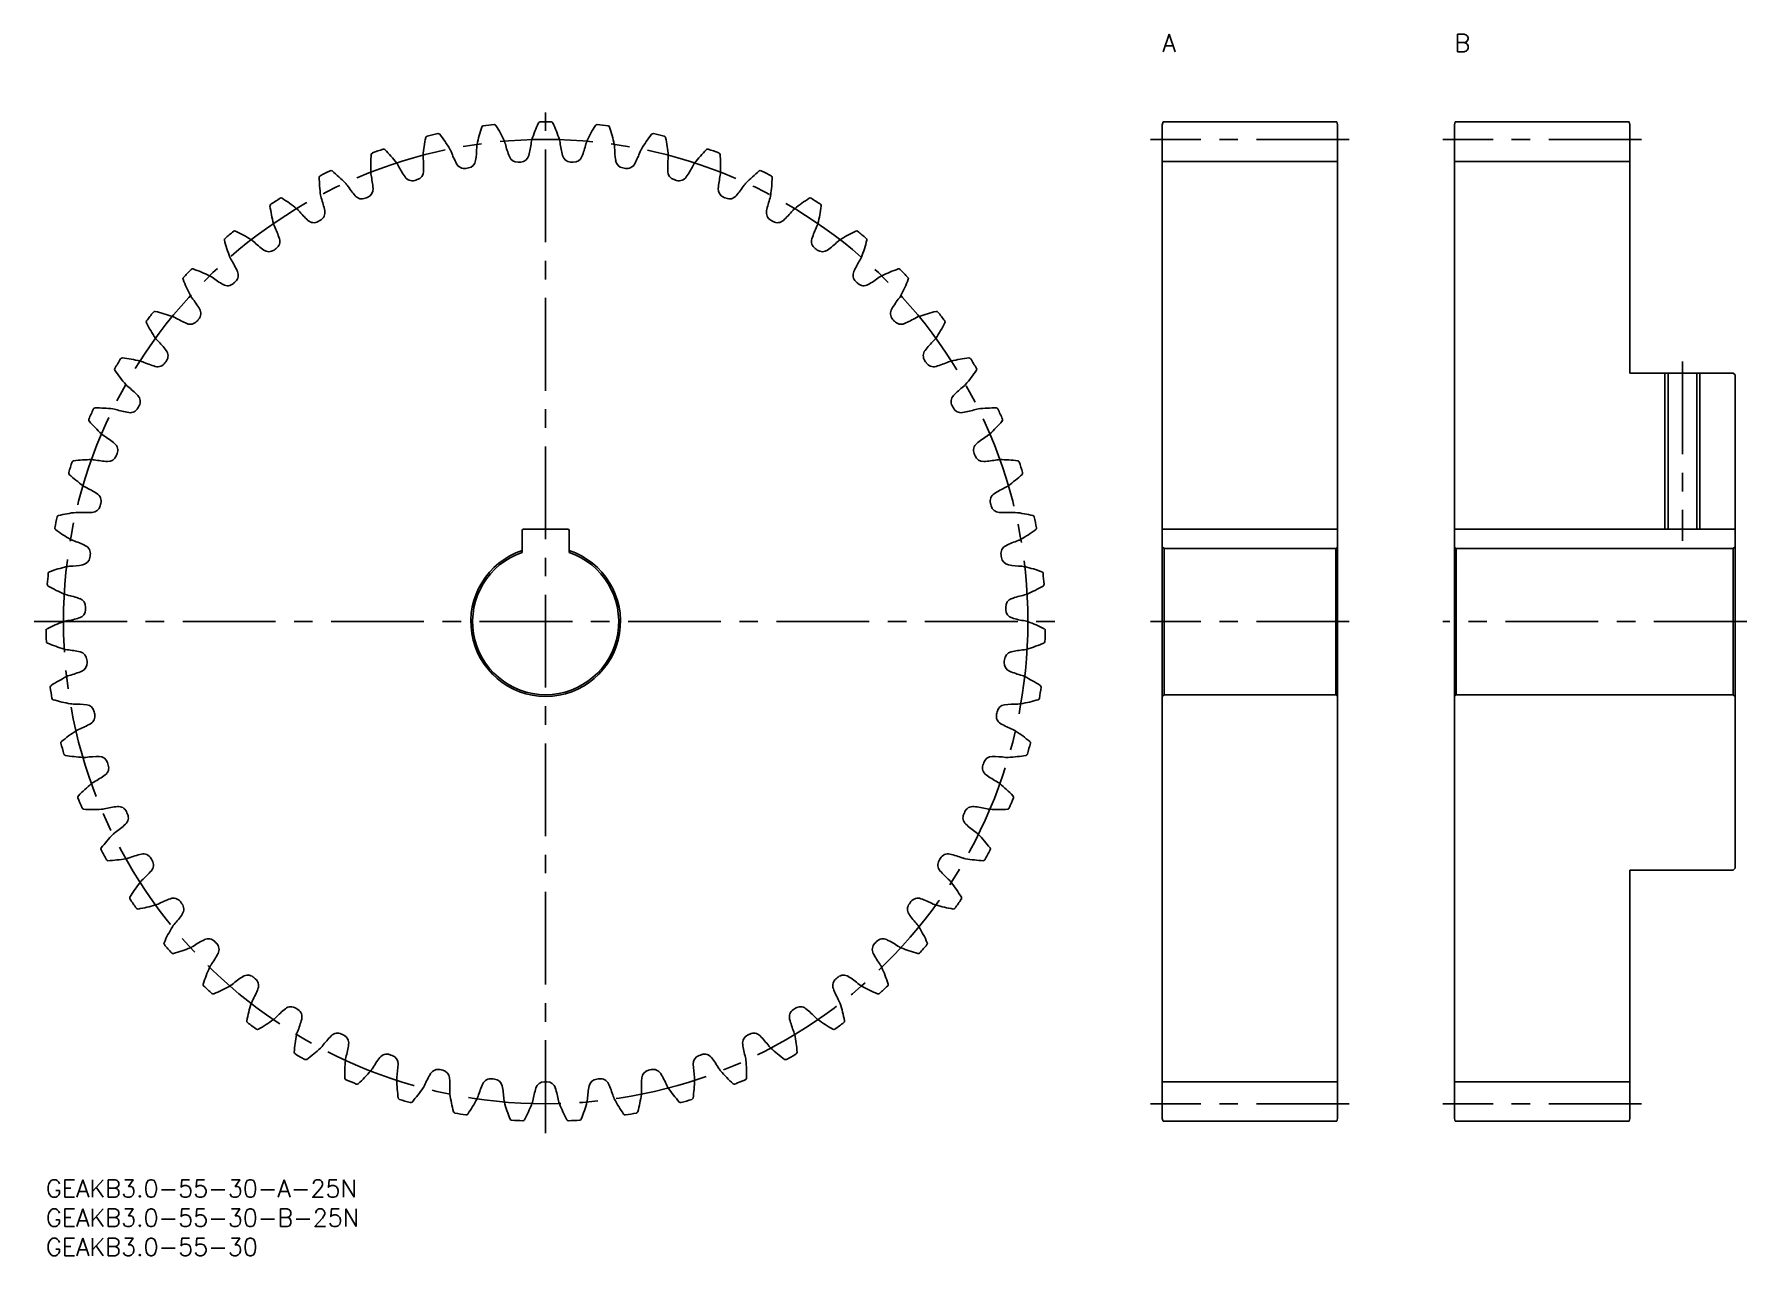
# Model space of a CAD drawing. Extents: x -2 to 291, y -13 to 196.
import ezdxf

# ---------------------------------------------------------------- set-up
doc = ezdxf.new("R2010")
doc.units = 0
doc.header["$LTSCALE"] = 0.5
doc.linetypes.add('CENTER', pattern=[50.8, 31.75, -6.35, 6.35, -6.35])
for name, color, linetype in [('MSM_CENTER', 1, 'CENTER'), ('MSM_CONTINUOUS', 7, 'CONTINUOUS'), ('MSM_NARROW', 5, 'CONTINUOUS'), ('MSM_PART_NUMBER', 7, 'CONTINUOUS')]:
    doc.layers.add(name, color=color, linetype=linetype)
doc.styles.get("Standard").update_dxf_attribs({"font": 'txt.shx', "height": 3, "bigfont": 'bigfont.shx'})

# ---------------------------------------------------------------- blocks, each defined once
blk = doc.blocks.new('*U3')
at = {"layer": 'MSM_PART_NUMBER'}
blk.add_text('GEAKB3.0-55-30-A-25N', height=3, dxfattribs=at).set_placement((0, -3))
blk = doc.blocks.new('*U4')
at = {"layer": 'MSM_PART_NUMBER'}
blk.add_text('GEAKB3.0-55-30-B-25N', height=3, dxfattribs=at).set_placement((0, -8))
blk = doc.blocks.new('*U5')
at = {"layer": 'MSM_PART_NUMBER'}
blk.add_text('GEAKB3.0-55-30', height=3, dxfattribs=at).set_placement((0, -13))
blk = doc.blocks.new('*U6')
at = {"layer": 'MSM_PART_NUMBER'}
blk.add_text('A', height=3, dxfattribs=at).set_placement((191, 193))
blk = doc.blocks.new('*U7')
at = {"layer": 'MSM_PART_NUMBER'}
blk.add_text('B', height=3, dxfattribs=at).set_placement((241, 193))

msp = doc.modelspace()

# ---------------------------------------------------------------- linework, layer by layer
at = {"layer": 'MSM_CENTER'}
for p, q in [((85.5, 8), (85.5, 183)), ((223, 178), (189, 178)), ((273, 178), (239, 178)), ((280, 140), (280, 109.3)), ((-2, 95.5), (173, 95.5)), ((223, 95.5), (189, 95.5)), ((291, 95.5), (239, 95.5)), ((223, 13), (189, 13)), ((273, 13), (239, 13))]:
    msp.add_line(p, q, dxfattribs=at)
msp.add_circle((85.5, 95.5), 82.5, dxfattribs=at)
at = {"layer": 'MSM_CONTINUOUS'}
for p, q in [((191.13, 181), (191, 180.5)), ((191, 180.5), (191, 10.5)), ((220.87, 181), (191.13, 181)), ((221, 180.5), (220.87, 181)), ((221, 10.5), (221, 180.5)), ((241.13, 181), (241, 180.5)), ((241, 180.5), (241, 10.5)), ((270.87, 181), (241.13, 181)), ((271, 180.5), (270.87, 181)), ((271, 138), (271, 180.5)), ((221, 174.25), (191, 174.25)), ((271, 174.25), (241, 174.25)), ((288.7, 138), (271, 138)), ((277.54, 138), (277.54, 111.3)), ((282.46, 138), (282.46, 111.3)), ((289, 137.7), (288.7, 138)), ((289, 53.3), (289, 137.7)), ((81.5, 107.34), (81.5, 111.1)), ((81.7, 111.3), (89.3, 111.3)), ((89.5, 111.1), (89.5, 107.34)), ((221, 111.3), (191, 111.3)), ((289, 111.3), (241, 111.3)), ((191, 108.3), (191.3, 108)), ((191.3, 108), (191.3, 83)), ((220.7, 108), (191.3, 108)), ((220.7, 108), (221, 108.3)), ((220.7, 108), (220.7, 83)), ((241, 108.3), (241.3, 108)), ((241.3, 108), (241.3, 83)), ((288.7, 108), (241.3, 108)), ((288.7, 108), (289, 108.3)), ((288.7, 108), (288.7, 83)), ((191.3, 83), (191, 82.7)), ((191.3, 83), (220.7, 83)), ((221, 82.7), (220.7, 83)), ((241.3, 83), (241, 82.7)), ((241.3, 83), (288.7, 83)), ((289, 82.7), (288.7, 83)), ((288.7, 53), (271, 53)), ((271, 53), (271, 10.5)), ((289, 53.3), (288.7, 53)), ((221, 16.75), (191, 16.75)), ((271, 16.75), (241, 16.75)), ((191.13, 10), (191, 10.5)), ((220.87, 10), (191.13, 10)), ((221, 10.5), (220.87, 10)), ((241.13, 10), (241, 10.5)), ((270.87, 10), (241.13, 10)), ((271, 10.5), (270.87, 10))]:
    msp.add_line(p, q, dxfattribs=at)
for centre, radius, start, end in [((85.5, 95.5), 85.5, 102.4482, 103.7336), ((67.13, 178.7), 0.3, 37.8514, 102.4482), ((45.66, 162.01), 27.5, 31.4545, 37.8514), ((100.68, 171.53), 27.5, 161.785, 168.1818), ((74.84, 180.03), 0.3, 97.1882, 161.785), ((85.5, 95.5), 85.5, 95.9028, 97.1882), ((76.74, 180.25), 0.3, 31.306, 95.9027), ((53.5, 166.11), 27.5, 24.9091, 31.306), ((109.24, 169.3), 27.5, 155.2395, 161.6364), ((84.54, 180.69), 0.3, 90.6427, 155.2395), ((85.5, 95.5), 85.5, 89.3573, 90.6427), ((86.46, 180.69), 0.3, 24.7605, 89.3573), ((61.76, 169.3), 27.5, 18.3636, 24.7605), ((117.5, 166.11), 27.5, 148.694, 155.0909), ((94.26, 180.25), 0.3, 84.0972, 148.694), ((85.5, 95.5), 85.5, 82.8118, 84.0972), ((96.16, 180.03), 0.3, 18.215, 82.8119), ((70.32, 171.53), 27.5, 11.8182, 18.215), ((125.34, 162.01), 27.5, 142.1486, 148.5455), ((103.87, 178.7), 0.3, 77.5518, 142.1486), ((85.5, 95.5), 85.5, 76.2664, 77.5518), ((85.5, 95.5), 85.5, 108.9937, 110.2791), ((57.77, 176.06), 0.3, 44.3969, 108.9937), ((38.34, 157.03), 27.5, 38, 44.3969), ((91.91, 172.76), 27.5, 168.3304, 174.7273), ((65.27, 178.26), 0.3, 103.7336, 168.3304), ((67, 175.06), 2.48, 20.2417, 31.4545), ((85.2, 181.78), 16.92, 200.2556, 208.015), ((56.78, 176.86), 16.92, 351.6214, 359.3808), ((76.19, 176.65), 2.48, 168.1818, 179.3946), ((76.19, 176.65), 2.48, 13.6963, 24.9091), ((95.04, 181.25), 16.92, 193.7101, 201.4695), ((66.25, 179.6), 16.92, 345.0759, 352.8353), ((85.5, 177.18), 2.48, 161.6364, 172.8492), ((85.5, 177.18), 2.48, 7.1508, 18.3636), ((104.75, 179.6), 16.92, 187.1647, 194.9241), ((75.96, 181.25), 16.92, 338.5305, 346.2899), ((94.81, 176.65), 2.48, 155.0909, 166.3037), ((94.81, 176.65), 2.48, 0.6054, 11.8182), ((114.22, 176.86), 16.92, 180.6192, 188.3786), ((85.8, 181.78), 16.92, 331.985, 339.7444), ((104, 175.06), 2.48, 148.5455, 159.7583), ((105.73, 178.26), 0.3, 11.6696, 76.2664), ((79.09, 172.76), 27.5, 5.2727, 11.6696), ((132.66, 157.03), 27.5, 135.6031, 142), ((113.23, 176.06), 0.3, 71.0063, 135.6031), ((85.5, 95.5), 85.5, 69.7209, 71.0063), ((83.06, 172.99), 27.5, 174.8759, 181.2727), ((55.97, 175.42), 0.3, 110.2791, 174.8759), ((58.05, 172.43), 2.48, 26.7872, 38), ((75.37, 181.18), 16.92, 206.8011, 214.5604), ((67, 175.06), 2.48, 174.7273, 185.9401), ((47.7, 173.06), 16.92, 358.1668, 5.9262), ((71.59, 174.53), 1.5, 208.015, 279.9829), ((85.5, 95.5), 78.75, 99.6535, 99.9829), ((72.04, 174.61), 1.5, 279.6535, 351.6214), ((80.69, 175.61), 1.5, 201.4695, 273.4374), ((85.5, 95.5), 78.75, 93.1081, 93.4374), ((81.15, 175.63), 1.5, 273.1081, 345.0759), ((89.85, 175.63), 1.5, 194.9241, 266.8919), ((85.5, 95.5), 78.75, 86.5626, 86.8919), ((90.31, 175.61), 1.5, 266.5626, 338.5305), ((98.96, 174.61), 1.5, 188.3786, 260.3465), ((85.5, 95.5), 78.75, 80.0171, 80.3465), ((99.41, 174.53), 1.5, 260.0171, 331.985), ((123.3, 173.06), 16.92, 174.0738, 181.8332), ((104, 175.06), 2.48, 354.0599, 5.2727), ((95.63, 181.18), 16.92, 325.4396, 333.1989), ((112.95, 172.43), 2.48, 142, 153.2128), ((115.03, 175.42), 0.3, 5.1241, 69.721), ((87.94, 172.99), 27.5, 358.7273, 5.1241), ((47.05, 171.53), 0.3, 116.8245, 181.4213), ((74.24, 172.21), 27.5, 181.4213, 187.8182), ((85.5, 95.5), 85.5, 115.5391, 116.8245), ((48.77, 172.38), 0.3, 50.9423, 115.5391), ((31.63, 151.25), 27.5, 44.5455, 50.9423), ((49.46, 168.8), 2.48, 33.3326, 44.5455), ((65.67, 179.47), 16.92, 213.3465, 221.1059), ((58.05, 172.43), 2.48, 181.2727, 192.4855), ((39.1, 168.24), 16.92, 4.7123, 12.4717), ((62.67, 172.43), 1.5, 214.5604, 286.5283), ((85.5, 95.5), 78.75, 106.199, 106.5283), ((63.11, 172.56), 1.5, 286.199, 358.1668), ((107.89, 172.56), 1.5, 181.8332, 253.801), ((85.5, 95.5), 78.75, 73.4717, 73.801), ((108.33, 172.43), 1.5, 253.4717, 325.4396), ((131.9, 168.24), 16.92, 167.5283, 175.2877), ((112.95, 172.43), 2.48, 347.5145, 358.7273), ((105.33, 179.47), 16.92, 318.8941, 326.6535), ((121.54, 168.8), 2.48, 135.4545, 146.6674), ((139.37, 151.25), 27.5, 129.0577, 135.4545), ((122.23, 172.38), 0.3, 64.4609, 129.0577), ((85.5, 95.5), 85.5, 63.1755, 64.4609), ((96.76, 172.21), 27.5, 352.1818, 358.5787), ((123.95, 171.53), 0.3, 358.5787, 63.1755), ((85.5, 95.5), 85.5, 122.0846, 123.37), ((40.24, 167.69), 0.3, 57.4878, 122.0846), ((25.62, 144.75), 27.5, 51.0909, 57.4878), ((49.46, 168.8), 2.48, 187.8182, 199.031), ((31.11, 162.48), 16.92, 11.2577, 19.0171), ((54.05, 169.33), 1.5, 221.1059, 293.0738), ((85.5, 95.5), 78.75, 112.7444, 113.0738), ((54.47, 169.51), 1.5, 292.7444, 4.7123), ((116.53, 169.51), 1.5, 175.2877, 247.2556), ((85.5, 95.5), 78.75, 66.9262, 67.2556), ((116.95, 169.33), 1.5, 246.9262, 318.8941), ((139.89, 162.48), 16.92, 160.9829, 168.7423), ((121.54, 168.8), 2.48, 340.969, 352.1818), ((145.38, 144.75), 27.5, 122.5122, 128.9091), ((130.76, 167.69), 0.3, 57.9154, 122.5123), ((85.5, 95.5), 85.5, 56.63, 57.9154), ((38.64, 166.65), 0.3, 123.37, 187.9668), ((65.57, 170.42), 27.5, 187.9668, 194.3636), ((41.34, 164.22), 2.48, 39.8781, 51.0909), ((56.23, 176.66), 16.92, 219.892, 227.6513), ((45.84, 165.26), 1.5, 227.6513, 299.6192), ((85.5, 95.5), 78.75, 119.2899, 119.6192), ((46.24, 165.49), 1.5, 299.2899, 11.2577), ((124.76, 165.49), 1.5, 168.7423, 240.7101), ((85.5, 95.5), 78.75, 60.3808, 60.7101), ((125.16, 165.26), 1.5, 240.3808, 312.3487), ((114.77, 176.66), 16.92, 312.3487, 320.108), ((129.66, 164.22), 2.48, 128.9091, 140.1219), ((105.43, 170.42), 27.5, 345.6364, 352.0332), ((132.36, 166.65), 0.3, 352.0332, 56.63), ((85.5, 95.5), 85.5, 128.63, 129.9154), ((32.31, 162.06), 0.3, 64.0332, 128.63), ((20.4, 137.6), 27.5, 57.6364, 64.0332), ((41.34, 164.22), 2.48, 194.3636, 205.5765), ((23.83, 155.84), 16.92, 17.8032, 25.5626), ((147.17, 155.84), 16.92, 154.4374, 162.1968), ((129.66, 164.22), 2.48, 334.4235, 345.6364), ((150.6, 137.6), 27.5, 115.9668, 122.3636), ((138.69, 162.06), 0.3, 51.37, 115.9668), ((85.5, 95.5), 85.5, 50.0846, 51.37), ((30.83, 160.85), 0.3, 129.9154, 194.5123), ((57.16, 167.66), 27.5, 194.5122, 200.9091), ((33.79, 158.74), 2.48, 46.4235, 57.6364), ((47.17, 172.8), 16.92, 226.4374, 234.1968), ((38.14, 160.29), 1.5, 234.1968, 306.1647), ((85.5, 95.5), 78.75, 125.8353, 126.1647), ((38.52, 160.56), 1.5, 305.8353, 17.8032), ((132.48, 160.56), 1.5, 162.1968, 234.1647), ((85.5, 95.5), 78.75, 53.8353, 54.1647), ((132.86, 160.29), 1.5, 233.8353, 305.8032), ((123.83, 172.8), 16.92, 305.8032, 313.5626), ((137.21, 158.74), 2.48, 122.3636, 133.5765), ((113.84, 167.66), 27.5, 339.0909, 345.4878), ((140.17, 160.85), 0.3, 345.4878, 50.0846), ((85.5, 95.5), 85.5, 135.1755, 136.4609), ((25.07, 155.56), 0.3, 70.5787, 135.1755), ((16.03, 129.91), 27.5, 64.1818, 70.5787), ((33.79, 158.74), 2.48, 200.9091, 212.1219), ((17.36, 148.42), 16.92, 24.3487, 32.108), ((31.41, 154.78), 1.5, 312.3808, 24.3487), ((139.59, 154.78), 1.5, 155.6514, 227.6192), ((153.64, 148.42), 16.92, 147.892, 155.6513), ((137.21, 158.74), 2.48, 327.8781, 339.0909), ((154.97, 129.91), 27.5, 109.4213, 115.8182), ((145.93, 155.56), 0.3, 44.8245, 109.4213), ((85.5, 95.5), 85.5, 43.5391, 44.8245), ((23.74, 154.19), 0.3, 136.4609, 201.0577), ((49.12, 163.96), 27.5, 201.0577, 207.4545), ((26.92, 152.43), 2.48, 52.969, 64.1818), ((38.61, 167.92), 16.92, 232.9829, 240.7422), ((31.07, 154.47), 1.5, 240.7422, 312.7101), ((85.5, 95.5), 78.75, 132.3808, 132.7101), ((85.5, 95.5), 78.75, 47.2899, 47.6192), ((139.93, 154.47), 1.5, 227.2899, 299.2578), ((132.39, 167.92), 16.92, 299.2578, 307.0171), ((144.08, 152.43), 2.48, 115.8182, 127.031), ((121.88, 163.96), 27.5, 332.5455, 338.9423), ((147.26, 154.19), 0.3, 338.9423, 43.5392), ((26.92, 152.43), 2.48, 207.4545, 218.6674), ((11.77, 140.31), 16.92, 30.8941, 38.6535), ((159.23, 140.31), 16.92, 141.3465, 149.1059), ((144.08, 152.43), 2.48, 321.3326, 332.5455), ((17.45, 146.77), 0.3, 143.0063, 207.6032), ((41.55, 159.37), 27.5, 207.6031, 214), ((85.5, 95.5), 85.5, 141.7209, 143.0063), ((18.62, 148.28), 0.3, 77.1241, 141.7209), ((12.56, 121.76), 27.5, 70.7273, 77.1241), ((20.81, 145.38), 2.48, 59.5145, 70.7273), ((30.66, 162.11), 16.92, 239.5283, 247.2877), ((24.7, 147.88), 1.5, 247.2877, 319.2556), ((85.5, 95.5), 78.75, 138.9262, 139.2556), ((25, 148.23), 1.5, 318.9262, 30.8941), ((146, 148.23), 1.5, 149.1059, 221.0738), ((85.5, 95.5), 78.75, 40.7444, 41.0738), ((146.3, 147.88), 1.5, 220.7444, 292.7123), ((140.34, 162.11), 16.92, 292.7123, 300.4717), ((150.19, 145.38), 2.48, 109.2727, 120.4855), ((158.44, 121.76), 27.5, 102.8759, 109.2727), ((129.45, 159.37), 27.5, 326, 332.3969), ((152.38, 148.28), 0.3, 38.2791, 102.8759), ((85.5, 95.5), 85.5, 36.9937, 38.2791), ((153.55, 146.77), 0.3, 332.3969, 36.9937), ((20.81, 145.38), 2.48, 214, 225.2128), ((7.14, 131.61), 16.92, 37.4396, 45.1989), ((163.86, 131.61), 16.92, 134.8011, 142.5604), ((150.19, 145.38), 2.48, 314.7872, 326), ((19.39, 140.99), 1.5, 325.4717, 37.4396), ((151.61, 140.99), 1.5, 142.5604, 214.5283), ((12.05, 138.68), 0.3, 149.5518, 214.1486), ((85.5, 95.5), 85.5, 148.2664, 149.5518), ((34.56, 153.94), 27.5, 214.1486, 220.5455), ((13.04, 140.31), 0.3, 83.6696, 148.2664), ((10.04, 113.28), 27.5, 77.2727, 83.6696), ((15.55, 137.68), 2.48, 66.0599, 77.2727), ((23.42, 155.42), 16.92, 246.0738, 253.8332), ((19.13, 140.61), 1.5, 253.8331, 325.8011), ((85.5, 95.5), 78.75, 145.4717, 145.801), ((85.5, 95.5), 78.75, 34.199, 34.5283), ((151.87, 140.61), 1.5, 214.199, 286.1669), ((147.58, 155.42), 16.92, 286.1668, 293.9262), ((155.45, 137.68), 2.48, 102.7273, 113.9401), ((160.96, 113.28), 27.5, 96.3304, 102.7273), ((136.44, 153.94), 27.5, 319.4545, 325.8514), ((157.96, 140.31), 0.3, 31.7336, 96.3304), ((85.5, 95.5), 85.5, 30.4482, 31.7336), ((158.95, 138.68), 0.3, 325.8514, 30.4482), ((15.55, 137.68), 2.48, 220.5455, 231.7583), ((3.53, 122.44), 16.92, 43.985, 51.7444), ((167.47, 122.44), 16.92, 128.2556, 136.015), ((155.45, 137.68), 2.48, 308.2417, 319.4545), ((85.5, 95.5), 85.5, 154.8118, 156.0972), ((8.4, 131.76), 0.3, 90.215, 154.8118), ((8.5, 104.56), 27.5, 83.8182, 90.215), ((11.2, 129.43), 2.48, 72.6054, 83.8182), ((14.42, 132.75), 1.5, 260.3786, 332.3465), ((14.63, 133.15), 1.5, 332.0172, 43.985), ((85.5, 95.5), 78.75, 152.0171, 152.3465), ((156.37, 133.15), 1.5, 136.015, 207.9829), ((85.5, 95.5), 78.75, 27.6535, 27.9829), ((156.58, 132.75), 1.5, 207.6535, 279.6214), ((159.8, 129.43), 2.48, 96.1818, 107.3946), ((162.5, 104.56), 27.5, 89.785, 96.1818), ((162.6, 131.76), 0.3, 25.1882, 89.785), ((85.5, 95.5), 85.5, 23.9028, 25.1882), ((7.61, 130.02), 0.3, 156.0972, 220.6941), ((28.23, 147.76), 27.5, 220.6941, 227.0909), ((16.99, 147.95), 16.92, 252.6192, 260.3786), ((154.01, 147.95), 16.92, 279.6214, 287.3808), ((142.77, 147.76), 27.5, 312.9091, 319.306), ((163.39, 130.02), 0.3, 319.306, 23.9028), ((11.2, 129.43), 2.48, 227.0909, 238.3037), ((1, 112.92), 16.92, 50.5305, 58.2899), ((170, 112.92), 16.92, 121.7101, 129.4695), ((159.8, 129.43), 2.48, 301.6963, 312.9091), ((7.97, 95.72), 27.5, 90.3636, 96.7605), ((7.81, 120.74), 2.48, 79.1508, 90.3636), ((11.46, 139.8), 16.92, 259.1647, 266.9241), ((10.63, 124.4), 1.5, 266.9241, 338.892), ((10.8, 124.83), 1.5, 338.5626, 50.5305), ((85.5, 95.5), 78.75, 158.5626, 158.8919), ((160.2, 124.83), 1.5, 129.4695, 201.4374), ((85.5, 95.5), 78.75, 21.1081, 21.4374), ((160.37, 124.4), 1.5, 201.1081, 273.0759), ((159.54, 139.8), 16.92, 273.0759, 280.8353), ((163.19, 120.74), 2.48, 89.6364, 100.8492), ((163.03, 95.72), 27.5, 83.2395, 89.6364), ((4.18, 120.92), 0.3, 162.6427, 227.2395), ((85.5, 95.5), 85.5, 161.3573, 162.6427), ((22.65, 140.89), 27.5, 227.2395, 233.6364), ((4.77, 122.74), 0.3, 96.7605, 161.3573), ((148.35, 140.89), 27.5, 306.3636, 312.7605), ((166.23, 122.74), 0.3, 18.6427, 83.2395), ((85.5, 95.5), 85.5, 17.3573, 18.6427), ((166.82, 120.92), 0.3, 312.7605, 17.3573), ((7.81, 120.74), 2.48, 233.6364, 244.8492), ((-0.44, 103.18), 16.92, 57.0759, 64.8353), ((7.95, 116.12), 1.5, 345.1081, 57.0759), ((163.05, 116.12), 1.5, 122.9241, 194.8919), ((171.44, 103.18), 16.92, 115.1647, 122.9241), ((163.19, 120.74), 2.48, 295.1508, 306.3636), ((7.83, 115.68), 1.5, 273.4695, 345.4374), ((85.5, 95.5), 78.75, 165.1081, 165.4374), ((85.5, 95.5), 78.75, 14.5626, 14.8919), ((163.17, 115.68), 1.5, 194.5626, 266.5305), ((1.81, 111.48), 0.3, 169.1882, 233.785), ((85.5, 95.5), 85.5, 167.9028, 169.1882), ((2.19, 113.36), 0.3, 103.306, 167.9027), ((8.45, 86.89), 27.5, 96.9091, 103.306), ((5.44, 111.72), 2.48, 85.6963, 96.9091), ((6.89, 131.07), 16.92, 265.7101, 273.4695), ((164.11, 131.07), 16.92, 266.5305, 274.2899), ((165.56, 111.72), 2.48, 83.0909, 94.3037), ((162.55, 86.89), 27.5, 76.694, 83.0909), ((168.81, 113.36), 0.3, 12.0972, 76.694), ((85.5, 95.5), 85.5, 10.8118, 12.0972), ((169.19, 111.48), 0.3, 306.215, 10.8119), ((17.88, 133.43), 27.5, 233.785, 240.1818), ((5.44, 111.72), 2.48, 240.1818, 251.3946), ((-0.75, 93.33), 16.92, 63.6214, 71.3808), ((6.1, 107.15), 1.5, 351.6535, 63.6214), ((81.7, 111.1), 0.2, 90, 180), ((89.3, 111.1), 0.2, 0, 90), ((164.9, 107.15), 1.5, 116.3786, 188.3465), ((171.75, 93.33), 16.92, 108.6192, 116.3786), ((165.56, 111.72), 2.48, 288.6054, 299.8182), ((153.12, 133.43), 27.5, 299.8182, 306.215), ((6.03, 106.69), 1.5, 280.015, 351.9829), ((85.5, 95.5), 78.75, 171.6535, 171.9829), ((85.5, 95.5), 12.8, 108.21, 71.79), ((85.5, 95.5), 12.5, 108.6629, 71.3371), ((85.5, 95.5), 78.75, 8.0171, 8.3465), ((164.97, 106.69), 1.5, 188.0172, 259.985), ((85.5, 95.5), 85.5, 174.4482, 175.7336), ((0.7, 103.74), 0.3, 109.8514, 174.4482), ((9.94, 78.16), 27.5, 103.4545, 109.8514), ((4.12, 102.49), 2.48, 92.2417, 103.4545), ((3.35, 121.88), 16.92, 272.2556, 280.015), ((167.65, 121.88), 16.92, 259.985, 267.7444), ((166.88, 102.49), 2.48, 76.5455, 87.7583), ((161.06, 78.16), 27.5, 70.1486, 76.5455), ((170.3, 103.74), 0.3, 5.5518, 70.1486), ((85.5, 95.5), 85.5, 4.2664, 5.5518), ((0.54, 101.84), 0.3, 175.7336, 240.3304), ((14, 125.47), 27.5, 240.3304, 246.7273), ((4.12, 102.49), 2.48, 246.7273, 257.9401), ((0.06, 83.51), 16.92, 70.1668, 77.9262), ((170.94, 83.51), 16.92, 102.0738, 109.8332), ((166.88, 102.49), 2.48, 282.0599, 293.2727), ((157, 125.47), 27.5, 293.2727, 299.6696), ((170.46, 101.84), 0.3, 299.6696, 4.2664), ((5.28, 97.56), 1.5, 286.5604, 358.5283), ((5.29, 98.02), 1.5, 358.199, 70.1668), ((85.5, 95.5), 78.75, 178.199, 178.5283), ((165.71, 98.02), 1.5, 109.8332, 181.801), ((85.5, 95.5), 78.75, 1.4717, 1.801), ((165.72, 97.56), 1.5, 181.4717, 253.4396), ((0.31, 94.02), 0.3, 116.3969, 180.9936), ((85.5, 95.5), 85.5, 180.9937, 182.2791), ((12.41, 69.66), 27.5, 110, 116.3969), ((3.85, 93.17), 2.48, 98.7872, 110), ((0.88, 112.34), 16.92, 278.8011, 286.5604), ((170.12, 112.34), 16.92, 253.4396, 261.1989), ((167.15, 93.17), 2.48, 70, 81.2128), ((158.59, 69.66), 27.5, 63.6031, 70), ((170.69, 94.02), 0.3, 359.0063, 63.6032), ((85.5, 95.5), 85.5, 357.7209, 359.0063), ((0.37, 92.11), 0.3, 182.2791, 246.8759), ((11.05, 117.13), 27.5, 246.8759, 253.2727), ((159.95, 117.13), 27.5, 286.7273, 293.1241), ((170.63, 92.11), 0.3, 293.1241, 357.721), ((3.85, 93.17), 2.48, 253.2727, 264.4855), ((1.98, 73.85), 16.92, 76.7123, 84.4717), ((5.52, 88.86), 1.5, 4.7444, 76.7123), ((5.56, 88.4), 1.5, 293.1059, 5.0738), ((85.5, 95.5), 78.75, 184.7444, 185.0738), ((85.5, 95.5), 78.75, 354.9262, 355.2556), ((165.44, 88.4), 1.5, 174.9262, 246.8941), ((165.48, 88.86), 1.5, 103.2877, 175.2556), ((169.02, 73.85), 16.92, 95.5283, 103.2877), ((167.15, 93.17), 2.48, 275.5145, 286.7273), ((15.83, 61.49), 27.5, 116.5455, 122.9423), ((4.65, 83.88), 2.48, 105.3326, 116.5455), ((-0.49, 102.59), 16.92, 285.3465, 293.1059), ((171.49, 102.59), 16.92, 246.8941, 254.6535), ((166.35, 83.88), 2.48, 63.4545, 74.6674), ((155.17, 61.49), 27.5, 57.0577, 63.4545), ((1.04, 84.32), 0.3, 122.9423, 187.5391), ((85.5, 95.5), 85.5, 187.5391, 188.8245), ((1.31, 82.43), 0.3, 188.8245, 253.4214), ((9.07, 108.5), 27.5, 253.4213, 259.8182), ((161.93, 108.5), 27.5, 280.1818, 286.5787), ((169.69, 82.43), 0.3, 286.5787, 351.1755), ((85.5, 95.5), 85.5, 351.1755, 352.4609), ((169.96, 84.32), 0.3, 352.4609, 57.0577), ((4.65, 83.88), 2.48, 259.8182, 271.031), ((4.99, 64.47), 16.92, 83.2577, 91.0171), ((6.8, 79.79), 1.5, 11.2899, 83.2577), ((6.89, 79.34), 1.5, 299.6513, 11.6192), ((85.5, 95.5), 78.75, 191.2899, 191.6192), ((164.11, 79.34), 1.5, 168.3808, 240.3487), ((85.5, 95.5), 78.75, 348.3808, 348.7101), ((164.2, 79.79), 1.5, 96.7423, 168.7101), ((166.01, 64.47), 16.92, 88.9829, 96.7423), ((166.35, 83.88), 2.48, 268.969, 280.1818), ((20.16, 53.77), 27.5, 123.0909, 129.4878), ((6.5, 74.73), 2.48, 111.8781, 123.0909), ((-0.74, 92.74), 16.92, 291.892, 299.6513), ((171.74, 92.74), 16.92, 240.3487, 248.108), ((164.5, 74.73), 2.48, 56.9091, 68.1219), ((150.84, 53.77), 27.5, 50.5122, 56.9091), ((2.86, 74.77), 0.3, 129.4878, 194.0845), ((85.5, 95.5), 85.5, 194.0846, 195.37), ((85.5, 95.5), 85.5, 344.63, 345.9154), ((168.14, 74.77), 0.3, 345.9154, 50.5123), ((3.35, 72.92), 0.3, 195.37, 259.9668), ((8.09, 99.7), 27.5, 259.9668, 266.3636), ((6.5, 74.73), 2.48, 266.3636, 277.5765), ((9.05, 55.5), 16.92, 89.8032, 97.5626), ((9.11, 70.92), 1.5, 17.8353, 89.8032), ((9.25, 70.48), 1.5, 306.1968, 18.1647), ((85.5, 95.5), 78.75, 197.8353, 198.1647), ((161.75, 70.48), 1.5, 161.8353, 233.8032), ((85.5, 95.5), 78.75, 341.8353, 342.1647), ((161.89, 70.92), 1.5, 90.1968, 162.1647), ((161.95, 55.5), 16.92, 82.4374, 90.1968), ((164.5, 74.73), 2.48, 262.4235, 273.6364), ((162.91, 99.7), 27.5, 273.6364, 280.0332), ((167.65, 72.92), 0.3, 280.0332, 344.6301), ((25.34, 46.6), 27.5, 129.6364, 136.0332), ((9.38, 65.86), 2.48, 118.4235, 129.6364), ((0.14, 82.93), 16.92, 298.4374, 306.1968), ((170.86, 82.93), 16.92, 233.8032, 241.5626), ((161.62, 65.86), 2.48, 50.3636, 61.5765), ((145.66, 46.6), 27.5, 43.9668, 50.3636), ((5.76, 65.48), 0.3, 136.0332, 200.63), ((85.5, 95.5), 85.5, 200.63, 201.9154), ((85.5, 95.5), 85.5, 338.0846, 339.37), ((165.24, 65.48), 0.3, 339.37, 43.9668), ((6.46, 63.7), 0.3, 201.9154, 266.5123), ((8.11, 90.85), 27.5, 266.5122, 272.9091), ((9.38, 65.86), 2.48, 272.9091, 284.1219), ((14.11, 47.04), 16.92, 96.3487, 104.108), ((12.41, 62.37), 1.5, 24.3808, 96.3487), ((12.6, 61.95), 1.5, 312.7422, 24.7101), ((85.5, 95.5), 78.75, 204.3808, 204.7101), ((158.4, 61.95), 1.5, 155.2899, 227.2578), ((85.5, 95.5), 78.75, 335.2899, 335.6192), ((158.59, 62.37), 1.5, 83.6513, 155.6192), ((156.89, 47.04), 16.92, 75.892, 83.6513), ((161.62, 65.86), 2.48, 255.8781, 267.0909), ((162.89, 90.85), 27.5, 267.0909, 273.4878), ((164.54, 63.7), 0.3, 273.4878, 338.0846), ((31.31, 40.06), 27.5, 136.1818, 142.5787), ((13.26, 57.38), 2.48, 124.969, 136.1818), ((2.13, 73.28), 16.92, 304.9829, 312.7422), ((168.87, 73.28), 16.92, 227.2578, 235.0171), ((157.74, 57.38), 2.48, 43.8182, 55.031), ((139.69, 40.06), 27.5, 37.4213, 43.8182), ((9.71, 56.59), 0.3, 142.5787, 207.1755), ((85.5, 95.5), 85.5, 207.1755, 208.4609), ((20.1, 39.22), 16.92, 102.8941, 110.6535), ((16.66, 54.26), 1.5, 30.9262, 102.8941), ((154.34, 54.26), 1.5, 77.1059, 149.0738), ((150.9, 39.22), 16.92, 69.3465, 77.1059), ((85.5, 95.5), 85.5, 331.5391, 332.8245), ((161.29, 56.59), 0.3, 332.8245, 37.4214), ((10.6, 54.9), 0.3, 208.4609, 273.0577), ((9.15, 82.06), 27.5, 273.0577, 279.4545), ((13.26, 57.38), 2.48, 279.4545, 290.6674), ((5.21, 63.92), 16.92, 311.5283, 319.2877), ((85.5, 95.5), 78.75, 210.9262, 211.2556), ((16.9, 53.86), 1.5, 319.2877, 31.2556), ((154.1, 53.86), 1.5, 148.7444, 220.7123), ((85.5, 95.5), 78.75, 328.7444, 329.0738), ((165.79, 63.92), 16.92, 220.7123, 228.4717), ((157.74, 57.38), 2.48, 249.3326, 260.5455), ((161.85, 82.06), 27.5, 260.5455, 266.9423), ((160.4, 54.9), 0.3, 266.9423, 331.5392), ((37.98, 34.24), 27.5, 142.7273, 149.1241), ((18.07, 49.39), 2.48, 131.5145, 142.7273), ((152.93, 49.39), 2.48, 37.2727, 48.4855), ((133.02, 34.24), 27.5, 30.8759, 37.2727), ((14.63, 48.2), 0.3, 149.1241, 213.7209), ((85.5, 95.5), 85.5, 213.7209, 215.0063), ((11.18, 73.44), 27.5, 279.6031, 286), ((18.07, 49.39), 2.48, 286, 297.2128), ((26.94, 32.13), 16.92, 109.4396, 117.1989), ((21.81, 46.68), 1.5, 37.4717, 109.4396), ((85.5, 95.5), 78.75, 217.4717, 217.801), ((22.09, 46.31), 1.5, 325.8331, 37.801), ((148.91, 46.31), 1.5, 142.199, 214.1669), ((85.5, 95.5), 78.75, 322.199, 322.5283), ((149.19, 46.68), 1.5, 70.5604, 142.5283), ((144.06, 32.13), 16.92, 62.8011, 70.5604), ((152.93, 49.39), 2.48, 242.7872, 254), ((159.82, 73.44), 27.5, 254, 260.3969), ((85.5, 95.5), 85.5, 324.9937, 326.2791), ((156.37, 48.2), 0.3, 326.2791, 30.8759), ((15.71, 46.62), 0.3, 215.0063, 279.6032), ((9.33, 54.97), 16.92, 318.0738, 325.8332), ((161.67, 54.97), 16.92, 214.1668, 221.9262), ((155.29, 46.62), 0.3, 260.3969, 324.9937), ((45.27, 29.23), 27.5, 149.2727, 155.6696), ((23.77, 42.01), 2.48, 138.0599, 149.2727), ((34.55, 25.87), 16.92, 115.985, 123.7444), ((27.79, 39.74), 1.5, 44.0171, 115.985), ((143.21, 39.74), 1.5, 64.015, 135.9829), ((136.45, 25.87), 16.92, 56.2556, 64.015), ((147.23, 42.01), 2.48, 30.7273, 41.9401), ((125.73, 29.23), 27.5, 24.3304, 30.7273), ((20.49, 40.43), 0.3, 155.6696, 220.2664), ((85.5, 95.5), 85.5, 220.2664, 221.5518), ((21.74, 38.99), 0.3, 221.5518, 286.1486), ((14.17, 65.11), 27.5, 286.1486, 292.5455), ((23.77, 42.01), 2.48, 292.5454, 303.7583), ((14.45, 46.56), 16.92, 324.6192, 332.3786), ((85.5, 95.5), 78.75, 224.0171, 224.3465), ((28.11, 39.41), 1.5, 332.3786, 44.3465), ((142.89, 39.41), 1.5, 135.6535, 207.6214), ((156.55, 46.56), 16.92, 207.6214, 215.3808), ((85.5, 95.5), 78.75, 315.6535, 315.9829), ((147.23, 42.01), 2.48, 236.2417, 247.4545), ((156.83, 65.11), 27.5, 247.4545, 253.8514), ((149.26, 38.99), 0.3, 253.8514, 318.4482), ((85.5, 95.5), 85.5, 318.4482, 319.7336), ((150.51, 40.43), 0.3, 319.7336, 24.3304), ((53.09, 25.07), 27.5, 155.8182, 162.215), ((30.27, 35.32), 2.48, 144.6054, 155.8182), ((140.73, 35.32), 2.48, 24.1818, 35.3946), ((117.91, 25.07), 27.5, 17.785, 24.1818), ((27.19, 33.38), 0.3, 162.215, 226.8118), ((85.5, 95.5), 85.5, 226.8118, 228.0972), ((18.1, 57.18), 27.5, 292.6941, 299.0909), ((30.27, 35.32), 2.48, 299.0909, 310.3037), ((42.82, 20.52), 16.92, 122.5305, 130.2899), ((34.52, 33.52), 1.5, 50.5626, 122.5305), ((20.49, 38.78), 16.92, 331.1647, 338.9241), ((85.5, 95.5), 78.75, 230.5626, 230.8919), ((34.88, 33.23), 1.5, 338.9241, 50.8919), ((136.12, 33.23), 1.5, 129.1081, 201.0759), ((150.51, 38.78), 16.92, 201.0759, 208.8353), ((85.5, 95.5), 78.75, 309.1081, 309.4374), ((136.48, 33.52), 1.5, 57.4695, 129.4374), ((128.18, 20.52), 16.92, 49.7101, 57.4695), ((140.73, 35.32), 2.48, 229.6963, 240.9091), ((152.9, 57.18), 27.5, 240.9091, 247.306), ((85.5, 95.5), 85.5, 311.9028, 313.1882), ((143.81, 33.38), 0.3, 313.1882, 17.785), ((28.6, 32.09), 0.3, 228.0972, 292.6941), ((61.33, 21.84), 27.5, 162.3636, 168.7605), ((37.49, 29.42), 2.48, 151.1508, 162.3636), ((41.92, 28.11), 1.5, 57.1081, 129.0759), ((85.5, 95.5), 78.75, 237.1081, 237.4374), ((85.5, 95.5), 78.75, 302.5626, 302.8919), ((129.08, 28.11), 1.5, 50.9241, 122.8919), ((133.51, 29.42), 2.48, 17.6364, 28.8492), ((109.67, 21.84), 27.5, 11.2395, 17.6364), ((142.4, 32.09), 0.3, 247.306, 311.9028), ((34.65, 27.14), 0.3, 168.7605, 233.3573), ((85.5, 95.5), 85.5, 233.3573, 234.6427), ((22.91, 49.75), 27.5, 299.2395, 305.6364), ((37.49, 29.42), 2.48, 305.6364, 316.8492), ((51.64, 16.14), 16.92, 129.0759, 136.8353), ((27.38, 31.73), 16.92, 337.7101, 345.4695), ((42.31, 27.86), 1.5, 345.4695, 57.4374), ((128.69, 27.86), 1.5, 122.5626, 194.5305), ((143.62, 31.73), 16.92, 194.5305, 202.2899), ((119.36, 16.14), 16.92, 43.1647, 50.9241), ((133.51, 29.42), 2.48, 223.1508, 234.3636), ((148.09, 49.75), 27.5, 234.3636, 240.7605), ((85.5, 95.5), 85.5, 305.3573, 306.6427), ((136.35, 27.14), 0.3, 306.6427, 11.2395), ((36.2, 26.01), 0.3, 234.6427, 299.2395), ((69.88, 19.56), 27.5, 168.9091, 175.306), ((45.33, 24.37), 2.48, 157.6963, 168.9091), ((60.91, 12.8), 16.92, 135.6214, 143.3808), ((49.89, 23.59), 1.5, 63.6535, 135.6214), ((85.5, 95.5), 78.75, 243.6535, 243.9829), ((50.3, 23.38), 1.5, 352.015, 63.9829), ((120.7, 23.38), 1.5, 116.0172, 187.985), ((85.5, 95.5), 78.75, 296.0171, 296.3465), ((121.11, 23.59), 1.5, 44.3786, 116.3465), ((110.09, 12.8), 16.92, 36.6192, 44.3786), ((125.67, 24.37), 2.48, 11.0909, 22.3037), ((101.12, 19.56), 27.5, 4.6941, 11.0909), ((134.8, 26.01), 0.3, 240.7605, 305.3573), ((42.77, 21.79), 0.3, 175.306, 239.9027), ((85.5, 95.5), 85.5, 239.9028, 241.1882), ((44.44, 20.85), 0.3, 241.1882, 305.785), ((28.53, 42.91), 27.5, 305.785, 312.1818), ((45.33, 24.37), 2.48, 312.1818, 323.3946), ((53.7, 20.26), 2.48, 164.2417, 175.4545), ((35.03, 25.52), 16.92, 344.2556, 352.015), ((70.5, 10.53), 16.92, 142.1668, 149.9262), ((58.31, 19.99), 1.5, 70.199, 142.1669), ((85.5, 95.5), 78.75, 250.199, 250.5283), ((58.75, 19.84), 1.5, 358.5604, 70.5283), ((112.25, 19.84), 1.5, 109.4717, 181.4396), ((85.5, 95.5), 78.75, 289.4717, 289.801), ((112.69, 19.99), 1.5, 37.8332, 109.801), ((100.5, 10.53), 16.92, 30.0738, 37.8332), ((135.97, 25.52), 16.92, 187.985, 195.7444), ((117.3, 20.26), 2.48, 4.5455, 15.7583), ((125.67, 24.37), 2.48, 216.6054, 227.8182), ((142.47, 42.91), 27.5, 227.8182, 234.215), ((126.56, 20.85), 0.3, 234.215, 298.8119), ((85.5, 95.5), 85.5, 298.8118, 300.0972), ((128.23, 21.79), 0.3, 300.0972, 4.6941), ((78.64, 18.28), 27.5, 175.4545, 181.8514), ((34.9, 36.76), 27.5, 312.3304, 318.7273), ((53.7, 20.26), 2.48, 318.7273, 329.9401), ((43.33, 20.23), 16.92, 350.8011, 358.5604), ((80.28, 9.38), 16.92, 148.7123, 156.4717), ((67.1, 17.39), 1.5, 76.7444, 148.7123), ((85.5, 95.5), 78.75, 256.7444, 257.0738), ((67.55, 17.28), 1.5, 5.1059, 77.0738), ((103.45, 17.28), 1.5, 102.9263, 174.8941), ((85.5, 95.5), 78.75, 282.9262, 283.2556), ((103.9, 17.39), 1.5, 31.2877, 103.2556), ((90.72, 9.38), 16.92, 23.5283, 31.2877), ((127.67, 20.23), 16.92, 181.4396, 189.1989), ((117.3, 20.26), 2.48, 210.0599, 221.2727), ((136.1, 36.76), 27.5, 221.2727, 227.6696), ((92.36, 18.28), 27.5, 358.1486, 4.5455), ((51.46, 17.4), 0.3, 181.8514, 246.4482), ((85.5, 95.5), 85.5, 246.4482, 247.7336), ((53.22, 16.65), 0.3, 247.7336, 312.3304), ((62.49, 17.12), 2.48, 170.7872, 182), ((87.49, 18), 27.5, 182, 188.3969), ((41.93, 31.38), 27.5, 318.8759, 325.2727), ((62.49, 17.12), 2.48, 325.2727, 336.4855), ((52.19, 15.91), 16.92, 357.3465, 5.1059), ((71.57, 15.01), 2.48, 177.3326, 188.5455), ((90.13, 9.34), 16.92, 155.2578, 163.0171), ((76.12, 15.8), 1.5, 83.2899, 155.2578), ((85.5, 95.5), 78.75, 263.2899, 263.6192), ((76.58, 15.75), 1.5, 11.6513, 83.6192), ((61.48, 12.63), 16.92, 3.892, 11.6513), ((99.92, 10.43), 16.92, 161.8032, 169.5626), ((85.27, 15.25), 1.5, 89.8353, 161.8032), ((85.5, 95.5), 78.75, 269.8353, 270.1647), ((85.73, 15.25), 1.5, 18.1968, 90.1647), ((71.08, 10.43), 16.92, 10.4374, 18.1968), ((109.52, 12.63), 16.92, 168.3487, 176.108), ((94.42, 15.75), 1.5, 96.3808, 168.3487), ((85.5, 95.5), 78.75, 276.3808, 276.7101), ((94.88, 15.8), 1.5, 24.7422, 96.7101), ((80.87, 9.34), 16.92, 16.9829, 24.7422), ((99.43, 15.01), 2.48, 351.4545, 2.6674), ((118.81, 15.91), 16.92, 174.8941, 182.6535), ((108.51, 17.12), 2.48, 203.5145, 214.7273), ((129.07, 31.38), 27.5, 214.7273, 221.1241), ((83.51, 18), 27.5, 351.6031, 358), ((108.51, 17.12), 2.48, 358, 9.2128), ((117.78, 16.65), 0.3, 227.6696, 292.2664), ((85.5, 95.5), 85.5, 292.2664, 293.5518), ((119.54, 17.4), 0.3, 293.5518, 358.1486), ((60.58, 14.03), 0.3, 188.3969, 252.9937), ((85.5, 95.5), 85.5, 252.9937, 254.2791), ((62.41, 13.49), 0.3, 254.2791, 318.8759), ((96.31, 18.73), 27.5, 188.5455, 194.9423), ((49.52, 26.83), 27.5, 325.4213, 331.8182), ((71.57, 15.01), 2.48, 331.8182, 343.031), ((80.84, 13.95), 2.48, 183.8781, 195.0909), ((104.99, 20.46), 27.5, 195.0909, 201.4878), ((57.58, 23.17), 27.5, 331.9668, 338.3636), ((80.84, 13.95), 2.48, 338.3636, 349.5765), ((90.16, 13.95), 2.48, 190.4235, 201.6364), ((113.42, 23.17), 27.5, 201.6364, 208.0332), ((66.01, 20.46), 27.5, 338.5122, 344.9091), ((90.16, 13.95), 2.48, 344.9091, 356.1219), ((99.43, 15.01), 2.48, 196.969, 208.1818), ((121.48, 26.83), 27.5, 208.1818, 214.5787), ((74.69, 18.73), 27.5, 345.0577, 351.4545), ((108.59, 13.49), 0.3, 221.1241, 285.721), ((85.5, 95.5), 85.5, 285.7209, 287.0063), ((110.42, 14.03), 0.3, 287.0063, 351.6032), ((70.03, 11.72), 0.3, 194.9423, 259.5391), ((85.5, 95.5), 85.5, 259.5391, 260.8245), ((71.91, 11.39), 0.3, 260.8245, 325.4213), ((79.68, 10.5), 0.3, 201.4878, 266.0845), ((85.5, 95.5), 85.5, 266.0846, 267.37), ((81.59, 10.39), 0.3, 267.37, 331.9668), ((89.41, 10.39), 0.3, 208.0332, 272.63), ((85.5, 95.5), 85.5, 272.63, 273.9154), ((91.32, 10.5), 0.3, 273.9154, 338.5123), ((99.09, 11.39), 0.3, 214.5787, 279.1755), ((85.5, 95.5), 85.5, 279.1755, 280.4609), ((100.97, 11.72), 0.3, 280.4609, 345.0577)]:
    msp.add_arc(centre, radius, start, end, dxfattribs=at)
at = {"layer": 'MSM_NARROW'}
for p, q in [((277, 138), (277, 111.3)), ((283, 138), (283, 111.3))]:
    msp.add_line(p, q, dxfattribs=at)

# ---------------------------------------------------------------- block references
at = {"layer": 'MSM_CONTINUOUS'}
for name in ['*U6', '*U7', '*U3', '*U4', '*U5']:
    msp.add_blockref(name, (0, 0), dxfattribs=at)

doc.saveas('drawing.dxf')
